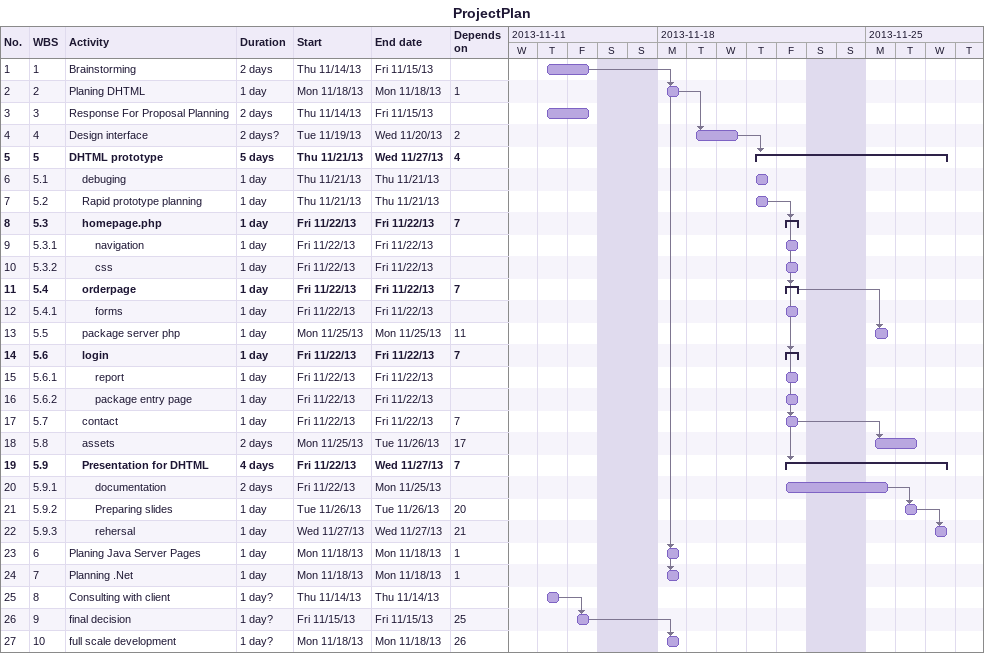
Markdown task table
ProjectPlan

| ID | WBS | Task | Duration | Start | Finish | Predecessors |
|---|---|---|---|---|---|---|
| 1 | 1 | Brainstorming | 2d | 2013-11-14 | 2013-11-15 |  |
| 2 | 2 | Planing DHTML | 1d | 2013-11-18 | 2013-11-18 | 1 |
| 3 | 3 | Response For Proposal Planning | 2d | 2013-11-14 | 2013-11-15 |  |
| 4 | 4 | Design interface | 2d? | 2013-11-19 | 2013-11-20 | 2 |
| 5 | 5 | **DHTML prototype** | 5d | 2013-11-21 | 2013-11-27 | 4 |
| 6 | 5.1 | debuging | 1d | 2013-11-21 | 2013-11-21 |  |
| 7 | 5.2 | Rapid prototype planning | 1d | 2013-11-21 | 2013-11-21 |  |
| 8 | 5.3 | **homepage.php** | 1d | 2013-11-22 | 2013-11-22 | 7 |
| 9 | 5.3.1 | navigation | 1d | 2013-11-22 | 2013-11-22 |  |
| 10 | 5.3.2 | css | 1d | 2013-11-22 | 2013-11-22 |  |
| 11 | 5.4 | **orderpage** | 1d | 2013-11-22 | 2013-11-22 | 7 |
| 12 | 5.4.1 | forms | 1d | 2013-11-22 | 2013-11-22 |  |
| 13 | 5.5 | package server php | 1d | 2013-11-25 | 2013-11-25 | 11 |
| 14 | 5.6 | **login** | 1d | 2013-11-22 | 2013-11-22 | 7 |
| 15 | 5.6.1 | report | 1d | 2013-11-22 | 2013-11-22 |  |
| 16 | 5.6.2 | package entry page | 1d | 2013-11-22 | 2013-11-22 |  |
| 17 | 5.7 | contact | 1d | 2013-11-22 | 2013-11-22 | 7 |
| 18 | 5.8 | assets | 2d | 2013-11-25 | 2013-11-26 | 17 |
| 19 | 5.9 | **Presentation for DHTML** | 4d | 2013-11-22 | 2013-11-27 | 7 |
| 20 | 5.9.1 | documentation | 2d | 2013-11-22 | 2013-11-25 |  |
| 21 | 5.9.2 | Preparing slides | 1d | 2013-11-26 | 2013-11-26 | 20 |
| 22 | 5.9.3 | rehersal | 1d | 2013-11-27 | 2013-11-27 | 21 |
| 23 | 6 | Planing Java Server Pages | 1d | 2013-11-18 | 2013-11-18 | 1 |
| 24 | 7 | Planning .Net | 1d | 2013-11-18 | 2013-11-18 | 1 |
| 25 | 8 | Consulting with client | 1d? | 2013-11-14 | 2013-11-14 |  |
| 26 | 9 | final decision | 1d? | 2013-11-15 | 2013-11-15 | 25 |
| 27 | 10 | full scale development | 1d? | 2013-11-18 | 2013-11-18 | 26 |
